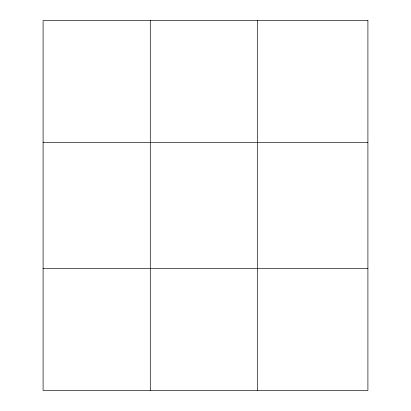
<?xml version="1.0" encoding="UTF-8"?>
<svg xmlns="http://www.w3.org/2000/svg" width="411" height="411" viewBox="0 0 411 411"><rect width="100%" height="100%" fill="white"/><g stroke="black" fill="none" stroke-linecap="round" stroke-linejoin="round"><path stroke-width="0.62" d="M150.282 20.55L150.282 390.45M257.471 20.55L257.471 390.45M43.093 142.617L367.907 142.617M43.093 268.383L367.907 268.383M367.907 20.55L367.907 390.45L43.093 390.45L43.093 20.55L367.907 20.55"/></g></svg>
